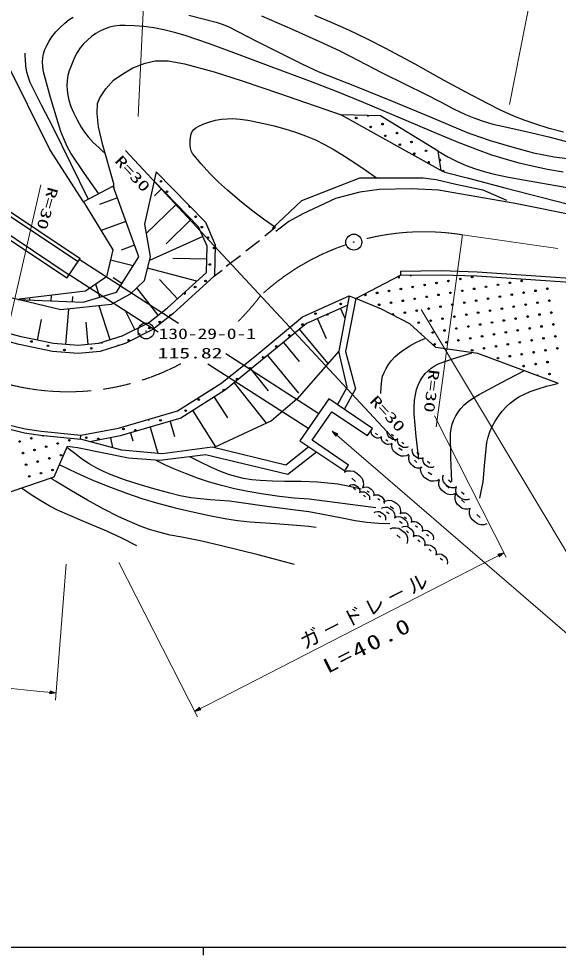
# Model space of a CAD drawing. Units: millimetres, scale not verified. Extents: x 40000 to 680000, y 20000 to 380000.
# Drawn here: x 145028 to 212220, y 204000 to 320511 of the extents above; entities that cross this region are included whole.
import ezdxf
from ezdxf.enums import TextEntityAlignment as Align

# ---------------------------------------------------------------- set-up
doc = ezdxf.new("R2010")
doc.units = ezdxf.units.MM
doc.header["$LTSCALE"] = 1000
doc.linetypes.add('CHAIN', pattern=[18.5, 12, -1.5, 3.5, -1.5])
for name, color, linetype, lineweight in [('M-BGD', 7, 'Continuous', 25), ('M-BGD-HTXT', 7, 'Continuous', 13), ('M-BMK', 2, 'CHAIN', 13), ('M-TTL-BAND', 7, 'Continuous', 25)]:
    doc.layers.add(name, color=color, linetype=linetype, lineweight=lineweight)
doc.layers.add('M-BMK-SRVR', color=7, linetype='Continuous')
doc.styles.add('ＭＳ ゴシック', font='')
doc.styles.get('ＭＳ ゴシック').set_extended_font_data('MS Gothic')

# ---------------------------------------------------------------- blocks, each defined once
blk = doc.blocks.new('BUHIN2')
at = {"color": 3, "linetype": 'Continuous', "lineweight": 25}
for radius in [995, 30]:
    blk.add_circle((0, 0), radius, dxfattribs=at)
blk = doc.blocks.new('BUHIN33')
at = {"color": 7, "linetype": 'Continuous', "lineweight": 25}
blk.add_line((-152, -58), (152, 58), dxfattribs=at)
blk.add_lwpolyline([(760, 291), (743, 97), (635, -123), (502, -287), (292, -411), (65, -498), (-189, -552), (-411, -519), (-614, -422), (-760, -291)], dxfattribs=at)
blk = doc.blocks.new('BUHIN35')
at = {"color": 7, "linetype": 'Continuous', "lineweight": 25}
blk.add_line((-166, -56), (166, 56), dxfattribs=at)
blk.add_lwpolyline([(828, 279), (801, 72), (676, -160), (526, -330), (296, -454), (47, -537), (-228, -584), (-464, -539), (-677, -426), (-828, -279)], dxfattribs=at)
blk = doc.blocks.new('BUHIN36')
at = {"color": 7, "linetype": 'Continuous', "lineweight": 25}
blk.add_line((-187, -72), (187, 72), dxfattribs=at)
blk.add_lwpolyline([(936, 358), (915, 119), (783, -152), (618, -354), (360, -506), (79, -614), (-234, -680), (-507, -639), (-756, -520), (-936, -358)], dxfattribs=at)
blk = doc.blocks.new('BUHIN38')
at = {"color": 7, "linetype": 'Continuous', "lineweight": 25}
blk.add_line((-173, -56), (173, 56), dxfattribs=at)
blk.add_lwpolyline([(863, 282), (833, 66), (701, -172), (543, -348), (303, -474), (44, -559), (-242, -604), (-487, -555), (-708, -436), (-863, -282)], dxfattribs=at)
blk = doc.blocks.new('BUHIN46')
at = {"color": 7, "linetype": 'Continuous', "lineweight": 25}
blk.add_line((138, 66), (-138, -66), dxfattribs=at)
blk.add_lwpolyline([(-688, -328), (-686, -145), (-602, 68), (-490, 231), (-303, 362), (-97, 460), (136, 529), (346, 515), (542, 440), (688, 328)], dxfattribs=at)
blk = doc.blocks.new('BUHIN47')
at = {"color": 7, "linetype": 'Continuous', "lineweight": 25}
blk.add_line((152, 55), (-152, -55), dxfattribs=at)
blk.add_lwpolyline([(-758, -273), (-737, -82), (-626, 134), (-491, 294), (-281, 412), (-54, 494), (198, 543), (417, 506), (616, 406), (758, 273)], dxfattribs=at)
blk = doc.blocks.new('BUHIN48')
at = {"color": 7, "linetype": 'Continuous', "lineweight": 25}
blk.add_line((214, 54), (-214, -54), dxfattribs=at)
blk.add_lwpolyline([(-1071, -271), (-1017, -13), (-837, 267), (-631, 467), (-329, 601), (-7, 682), (343, 714), (637, 634), (895, 472), (1071, 271)], dxfattribs=at)
blk = doc.blocks.new('BUHIN49')
at = {"color": 7, "linetype": 'Continuous', "lineweight": 25}
blk.add_line((166, 51), (-166, -51), dxfattribs=at)
blk.add_lwpolyline([(-831, -254), (-799, -49), (-668, 177), (-514, 343), (-282, 459), (-32, 536), (242, 574), (476, 523), (685, 405), (831, 254)], dxfattribs=at)
blk = doc.blocks.new('BUHIN50')
at = {"color": 7, "linetype": 'Continuous', "lineweight": 25}
blk.add_line((-142, -55), (142, 55), dxfattribs=at)
blk.add_lwpolyline([(711, 275), (696, 93), (595, -113), (471, -267), (275, -384), (62, -467), (-176, -518), (-384, -488), (-574, -398), (-711, -275)], dxfattribs=at)

msp = doc.modelspace()

# ---------------------------------------------------------------- linework, layer by layer
at = {"layer": 'M-BGD'}
for p, q in [((148894, 304228), (143366, 315363)), ((159258, 314405), (160758, 314994)), ((160758, 314994), (162023, 315262)), ((162023, 315262), (163657, 315262)), ((163657, 315262), (165692, 314914)), ((165692, 314914), (169388, 313896)), ((156848, 312852), (157866, 313575)), ((157866, 313575), (159258, 314405)), ((169388, 313896), (172836, 312771)), ((155884, 311807), (156848, 312852)), ((172836, 312771), (177523, 311218)), ((155134, 310656), (155884, 311807)), ((177523, 311218), (185176, 308567)), ((154786, 308701), (154840, 309959)), ((154840, 309959), (155134, 310656)), ((154974, 307067), (154786, 308701)), ((185176, 308567), (197656, 301631)), ((190077, 308433), (185176, 308567)), ((197254, 304041), (190077, 308433)), ((155509, 304791), (154974, 307067)), ((153109, 297718), (148894, 304228)), ((156875, 299970), (155509, 304791)), ((133921, 303162), (152690, 290691)), ((197656, 301631), (197254, 304041)), ((152413, 290275), (133644, 302746)), ((151035, 288234), (132220, 300755)), ((132497, 301171), (151312, 288650)), ((162154, 301451), (160694, 294964)), ((162154, 301451), (168270, 295182)), ((180268, 297895), (187507, 300702)), ((187507, 300702), (195385, 300702)), ((195385, 300702), (197010, 300505)), ((197656, 301631), (198111, 301417)), ((198111, 301417), (200869, 300720)), ((200869, 300720), (203226, 300104)), ((156780, 299678), (153109, 297718)), ((159985, 290872), (156780, 299678)), ((156928, 299301), (156875, 299970)), ((167428, 294612), (161892, 300287)), ((197010, 300505), (199472, 299914)), ((199472, 299914), (202821, 299225)), ((203226, 300104), (205550, 299462)), ((205550, 299462), (213343, 297480)), ((162815, 299341), (161942, 298490)), ((187505, 298917), (184476, 298148)), ((189925, 299263), (187505, 298917)), ((193927, 299362), (189925, 299263)), ((197287, 299164), (193927, 299362)), ((206847, 297534), (197287, 299164)), ((202821, 299225), (205775, 297944)), ((153109, 297718), (156749, 291744)), ((157314, 298210), (155102, 297405)), ((164660, 297450), (160902, 293784)), ((176575, 294399), (180268, 297895)), ((184476, 298148), (180418, 296258)), ((220186, 294817), (206847, 297534)), ((180418, 296258), (178669, 295279)), ((158383, 295275), (155284, 294147)), ((160694, 294964), (161409, 290913)), ((166505, 295558), (163382, 292512)), ((168270, 295182), (169501, 292402)), ((178669, 295279), (177059, 294055)), ((168496, 292200), (167428, 294612)), ((177024, 294544), (175660, 293460)), ((167962, 293406), (161294, 290453)), ((174995, 292865), (173316, 291606)), ((156749, 291744), (155940, 288414)), ((159451, 292340), (157768, 291727)), ((168430, 288961), (168496, 292200)), ((169501, 292402), (169421, 288510)), ((151035, 288234), (152690, 290691)), ((152555, 290585), (164937, 282630)), ((159285, 289776), (156442, 290481)), ((157185, 286485), (159985, 290872)), ((161409, 290913), (160654, 287895)), ((168463, 290580), (164202, 290667)), ((172651, 291011), (170867, 289682)), ((167216, 287858), (161048, 289472)), ((163575, 284550), (168430, 288961)), ((170378, 289192), (169258, 288352)), ((192569, 289097), (197641, 289170)), ((192569, 289097), (192576, 288597)), ((197641, 289170), (202108, 289022)), ((202108, 289022), (210051, 288481)), ((162393, 281531), (151312, 288650)), ((155940, 288414), (153358, 286610)), ((157885, 287582), (156770, 288294)), ((160654, 287895), (158907, 286227)), ((164789, 285653), (162580, 288085)), ((169421, 288510), (164219, 283784)), ((187021, 285726), (192576, 288597)), ((192576, 288597), (197637, 288670)), ((197637, 288670), (202083, 288523)), ((202083, 288523), (210018, 287983)), ((210018, 287983), (218792, 287393)), ((210051, 288481), (218852, 287890)), ((155116, 285863), (154625, 287495)), ((162378, 283619), (159735, 287017)), ((145101, 279971), (123851, 285476)), ((145327, 280945), (124102, 286444)), ((150289, 284281), (144214, 285750)), ((144913, 285581), (153047, 285241)), ((153358, 286610), (145081, 285614)), ((146409, 285552), (146415, 285686)), ((149064, 285427), (149095, 286097)), ((151719, 285303), (151750, 285973)), ((153047, 285241), (157185, 286485)), ((158907, 286227), (156524, 284956)), ((180357, 283436), (186159, 286025)), ((186159, 286025), (184912, 279168)), ((187021, 285726), (185719, 279093)), ((186159, 286025), (187021, 285726)), ((190219, 284395), (187021, 285726)), ((156524, 284956), (150289, 284281)), ((150898, 279979), (151275, 284388)), ((156397, 280549), (155058, 284798)), ((161180, 282688), (163575, 284550)), ((185942, 284833), (180886, 282577)), ((185116, 284464), (185655, 283256)), ((193748, 282544), (190219, 284395)), ((159507, 281845), (158387, 284069)), ((164219, 283784), (161717, 281839)), ((174411, 278497), (180357, 283436)), ((182215, 283170), (183296, 280747)), ((147353, 280527), (147880, 283078)), ((153689, 279973), (153418, 282749)), ((157834, 281002), (161180, 282688)), ((180886, 282577), (170777, 274327)), ((196953, 279613), (193748, 282544)), ((149378, 280109), (145327, 280945)), ((157980, 281062), (154960, 280096)), ((161717, 281839), (158284, 280109)), ((179997, 281852), (183468, 277674)), ((149234, 279117), (145101, 279971)), ((152418, 279849), (149378, 280109)), ((154960, 280096), (152418, 279849)), ((158284, 280109), (155163, 279112)), ((178001, 280223), (179953, 277873)), ((152424, 278844), (149234, 279117)), ((155163, 279112), (152424, 278844)), ((170191, 275140), (174411, 278497)), ((170805, 278860), (182404, 271409)), ((176005, 278594), (179864, 273947)), ((184912, 279168), (179685, 273222)), ((185940, 274671), (184912, 279168)), ((185719, 279093), (186948, 274450)), ((202191, 278870), (196953, 279613)), ((212235, 275118), (202191, 278870)), ((181161, 269474), (168585, 277553)), ((173947, 276914), (176090, 274220)), ((164820, 271735), (170191, 275140)), ((171858, 275210), (175857, 270182)), ((170777, 274327), (165236, 270815)), ((184744, 272460), (185940, 274671)), ((186948, 274450), (185542, 271916)), ((169384, 273444), (171009, 270880)), ((179685, 273222), (176520, 270489)), ((183642, 273210), (180047, 267979)), ((189070, 269514), (183642, 273210)), ((157436, 269578), (164820, 271735)), ((166698, 271742), (169538, 267262)), ((181591, 268095), (184033, 271620)), ((184033, 271620), (188458, 268648)), ((141953, 270425), (145835, 269481)), ((165236, 270815), (157670, 268604)), ((163870, 270416), (164418, 268541)), ((176520, 270489), (169350, 267175)), ((141811, 269944), (145739, 268989)), ((145835, 269481), (147811, 269188)), ((147811, 269188), (152772, 268688)), ((152772, 268688), (157436, 269578)), ((161408, 269697), (162367, 266416)), ((188458, 268648), (189070, 269514)), ((145739, 268989), (147749, 268691)), ((147749, 268691), (152722, 268190)), ((152722, 268190), (152772, 268688)), ((157867, 266844), (152722, 268190)), ((157670, 268604), (153894, 267884)), ((156457, 268373), (156690, 267152)), ((158947, 268977), (159238, 267981)), ((180047, 267979), (185623, 264269)), ((186107, 264961), (181591, 268095)), ((149441, 263536), (151089, 267324)), ((151089, 267324), (152336, 267180)), ((152336, 267180), (158713, 265885)), ((162902, 266365), (157867, 266844)), ((169136, 267228), (162902, 266365)), ((178295, 264974), (169136, 267228)), ((181148, 267247), (178295, 264974)), ((192359, 267120), (192776, 266845)), ((158713, 265885), (162597, 265598)), ((162597, 265598), (168303, 266317)), ((168303, 266317), (178534, 263871)), ((178534, 263871), (182105, 266610)), ((185623, 264269), (186107, 264961)), ((194308, 265598), (194609, 265291)), ((132562, 257782), (149441, 263536)), ((186948, 262949), (186493, 263340)), ((196024, 264120), (196472, 263806)), ((198218, 262467), (198622, 262127)), ((200188, 260679), (200547, 260314)), ((190133, 258507), (189852, 258700)), ((191714, 259519), (191297, 259814)), ((202076, 258835), (202493, 258451)), ((192529, 255951), (192113, 256316))]:
    msp.add_line(p, q, dxfattribs=at)
for points in [[(155005, 298730), (153231, 301236), (151505, 303781), (151065, 304608), (150674, 305472), (150280, 306497), (149944, 307541), (149005, 310711), (148124, 313902), (148027, 314526), (147990, 315152), (148021, 315638), (148114, 316128), (148281, 316666), (148510, 317196), (148807, 317738), (149157, 318250), (149661, 318866), (150219, 319451), (150756, 319951), (151327, 320401), (151811, 320691)], [(166220, 320964), (169621, 320097), (170375, 319842), (171117, 319526), (174737, 317662), (178379, 315855), (180371, 314857), (182395, 313910), (187035, 312078), (191678, 310233), (196274, 308299), (200878, 306375), (202286, 305843), (203727, 305364), (206424, 304578), (209142, 303848), (210427, 303561), (211727, 303333), (214373, 303006)], [(175282, 320874), (179086, 319225), (182876, 317515), (185090, 316469), (187277, 315368), (190289, 313797), (193329, 312279), (195535, 311215), (197725, 310092), (199189, 309312), (200686, 308583), (201709, 308162), (202756, 307798), (204080, 307411), (205419, 307083), (208241, 306480), (211062, 305816), (214318, 304951)], [(212853, 306390), (211065, 306874), (209296, 307415), (207987, 307879), (206691, 308401), (205035, 309149), (203402, 309951), (200702, 311366), (198023, 312838), (194410, 314854), (190760, 316821), (188469, 317980), (186140, 319090), (184047, 320018), (181922, 320895)], [(212827, 301430), (210887, 301763), (208947, 302158), (207353, 302541), (205765, 302984), (203964, 303556), (202173, 304189), (199656, 305163), (197163, 306193), (192582, 308153), (187981, 310096), (184583, 311473), (181154, 312798), (176482, 314540), (171802, 316282), (168787, 317375), (165753, 318411), (164433, 318804), (163087, 319141), (161866, 319364), (160619, 319529), (159466, 319638), (158301, 319688), (157602, 319665), (156909, 319581), (156337, 319449), (155780, 319259), (155195, 318993), (154627, 318668), (154082, 318287), (153577, 317860), (153114, 317391), (152697, 316882), (152315, 316296), (151987, 315680), (151627, 314864), (151323, 314023), (151156, 313429), (151046, 312813), (151014, 312224), (151043, 311622), (151132, 310995), (151282, 310373), (151538, 309606), (151855, 308848), (152310, 307918), (152816, 307019), (153229, 306396), (153697, 305799), (154320, 305120), (154993, 304478), (155394, 304119), (155800, 303764)], [(153699, 298033), (151534, 302515), (149338, 306999), (147873, 309768), (146462, 312563), (146230, 313201), (146056, 313855), (145932, 314632), (145868, 315421), (145848, 315833), (145832, 316246)], [(177024, 294544), (175507, 295585), (174018, 296679), (172515, 297903), (171042, 299180), (169925, 300193), (168844, 301255), (167744, 302477), (166682, 303750), (166523, 304068), (166419, 304414), (166361, 304838), (166362, 305289), (166412, 305745), (166523, 306195), (166645, 306467), (166821, 306711), (167083, 306935), (167395, 307121), (168101, 307440), (168818, 307699), (169531, 307882), (170262, 308006), (170977, 308074), (171695, 308082), (172620, 308011), (173541, 307881), (175196, 307560), (176844, 307180), (178183, 306820), (179516, 306399), (180755, 305940), (181969, 305426), (183100, 304873), (184203, 304267), (185613, 303411), (186996, 302501), (188285, 301611), (189575, 300702)], [(197254, 304041), (198478, 303349), (199730, 302710), (200756, 302265), (201804, 301877), (203005, 301502), (204224, 301185), (206041, 300793), (207881, 300459), (212619, 299656), (217360, 298791), (219701, 298368), (222060, 298003), (224737, 297687), (227434, 297429), (228500, 297336), (229575, 297243)], [(190121, 273881), (190149, 274709), (190236, 275523), (190349, 276025), (190521, 276513), (190768, 277017), (191076, 277506), (191471, 278012), (191918, 278485), (192444, 278951), (193012, 279373), (193732, 279819), (194492, 280219), (195034, 280479), (195590, 280735)], [(194840, 265716), (194533, 268536), (194285, 271359), (194277, 272200), (194329, 273051), (194426, 273716), (194584, 274371), (194777, 274923), (195026, 275452), (195307, 275918), (195644, 276356), (196000, 276721), (196398, 277042), (196888, 277353), (197406, 277611), (198483, 278011), (199592, 278359), (200527, 278647), (201470, 278937)], [(198960, 262944), (198854, 265917), (198807, 268897), (198882, 269479), (199019, 270064), (199205, 270596), (199450, 271114), (199740, 271583), (200079, 272017), (200518, 272471), (200999, 272882), (201666, 273357), (202367, 273781), (205152, 275263), (207949, 276727)], [(202444, 260884), (202676, 261892), (202850, 262912), (203055, 265363), (203321, 267802), (203482, 268460), (203701, 269100), (204001, 269778), (204356, 270433), (204772, 271079), (205237, 271689), (205709, 272212), (206228, 272698), (206747, 273103), (207310, 273464), (207992, 273821), (208711, 274129), (209735, 274485), (210772, 274782), (211439, 274953), (212107, 275117)], [(191233, 257658), (189812, 257724), (188390, 257850), (186945, 258055), (185510, 258319), (183339, 258765), (181145, 259154), (176203, 259804), (171258, 260494), (168857, 260677), (166455, 260921), (165152, 261168), (163858, 261475), (161869, 262011), (159898, 262605), (158222, 263154), (156555, 263764), (155590, 264176), (154654, 264642), (153804, 265139), (152975, 265695), (152001, 266416), (151036, 267171)], [(193608, 266294), (193351, 266143), (192981, 266081), (192657, 266100), (192316, 266251), (192003, 266458), (191710, 266727), (191553, 267033), (191493, 267372), (191526, 267671)], [(187672, 261982), (186224, 262317), (184765, 262593), (183508, 262752), (182233, 262852), (180185, 262928), (178135, 262944), (176616, 262964), (175088, 263044), (174055, 263157), (173029, 263330), (172085, 263550), (171157, 263828), (170087, 264220), (169028, 264671), (167667, 265326), (166328, 266018)], [(195211, 264676), (194967, 264595), (194644, 264610), (194375, 264685), (194114, 264874), (193888, 265104), (193690, 265384), (193613, 265670), (193623, 265967), (193706, 266213)], [(150139, 264993), (152226, 264011), (154348, 263079), (156456, 262239), (158593, 261452), (160379, 260844), (162194, 260290), (164520, 259670), (166872, 259106), (168786, 258693), (170713, 258338), (172285, 258104), (173864, 257929), (177012, 257735), (180156, 257481), (181110, 257380), (182073, 257274)], [(189510, 259644), (185357, 260219), (181200, 260733), (179347, 260869), (177499, 261066), (175529, 261349), (173557, 261692), (171901, 262039), (170260, 262444), (168771, 262872), (167291, 263360), (165804, 263915), (164340, 264526), (163230, 265025), (162125, 265537)], [(197369, 263178), (197083, 263020), (196675, 262962), (196321, 262993), (195951, 263169), (195615, 263404), (195301, 263707), (195137, 264047), (195081, 264420), (195127, 264748)], [(179382, 252614), (174827, 253809), (170261, 254944), (167816, 255499), (165347, 255997), (163909, 256281), (162484, 256624), (161320, 256979), (160165, 257394), (158825, 257947), (157509, 258555), (155538, 259552), (153589, 260606), (151587, 261767), (149615, 262980), (149336, 263154), (149057, 263329)], [(185583, 264121), (185913, 264263), (186363, 264281), (186746, 264209), (187130, 263978), (187471, 263685), (187781, 263320), (187922, 262932), (187943, 262519), (187858, 262168)], [(199429, 261448), (199141, 261320), (198745, 261300), (198407, 261360), (198067, 261560), (197764, 261815), (197489, 262133), (197362, 262472), (197340, 262836), (197411, 263146)], [(159722, 254924), (157882, 255876), (156008, 256777), (152929, 258040), (149870, 259361), (148806, 259913), (147773, 260517), (146564, 261294), (145371, 262100)], [(201264, 259584), (200974, 259487), (200590, 259504), (200269, 259593), (199959, 259817), (199690, 260091), (199453, 260423), (199361, 260763), (199373, 261116), (199471, 261410)], [(190464, 260403), (190732, 260550), (191112, 260601), (191442, 260571), (191786, 260405), (192098, 260184), (192389, 259900), (192540, 259583), (192590, 259235), (192546, 258930)], [(189288, 259084), (189465, 259185), (189719, 259224), (189940, 259207), (190172, 259101), (190383, 258957), (190581, 258770), (190685, 258560), (190723, 258327), (190697, 258123)], [(203325, 257682), (203010, 257559), (202584, 257557), (202224, 257638), (201869, 257870), (201557, 258158), (201277, 258513), (201157, 258884), (201151, 259275), (201243, 259604)], [(191280, 257047), (191586, 257175), (192002, 257187), (192355, 257117), (192708, 256900), (193020, 256626), (193302, 256286), (193429, 255927), (193444, 255545), (193362, 255221)]]:
    msp.add_lwpolyline(points, dxfattribs=at)
for centre in [(187057, 308158), (188867, 307051), (190325, 307402), (190676, 305943), (192134, 306294), (193944, 305187), (192486, 304836), (195753, 304080), (194295, 303729), (162736, 300282), (163497, 298989), (167072, 295871), (167833, 294578), (168593, 293286), (169354, 291993), (168822, 289939), (168290, 287886), (198536, 287891), (200015, 288139), (201495, 288387), (207660, 287899), (166997, 287125), (191139, 286652), (192619, 286900), (194098, 287148), (195577, 287396), (197057, 287644), (200263, 286660), (201743, 286908), (203222, 287155), (204701, 287403), (206181, 287651), (209387, 286667), (210867, 286915), (188180, 286157), (189660, 286404), (192866, 285421), (194346, 285668), (195825, 285916), (197305, 286164), (198784, 286412), (201990, 285428), (203470, 285676), (204949, 285924), (206429, 286172), (207908, 286419), (211115, 285436), (185119, 285038), (189908, 284925), (191387, 285173), (194594, 284189), (196073, 284437), (197552, 284685), (199032, 284933), (200511, 285180), (203718, 284197), (205197, 284444), (206676, 284692), (208156, 284940), (209635, 285188), (181994, 283821), (193114, 283941), (197800, 283205), (199280, 283453), (200759, 283701), (202238, 283949), (206924, 283213), (208404, 283461), (209883, 283708), (211362, 283956), (161294, 282029), (162587, 282789), (180362, 282465), (194841, 282710), (196321, 282958), (199527, 281974), (201007, 282222), (202486, 282469), (203966, 282717), (205445, 282965), (208651, 281981), (210131, 282229), (211610, 282477), (160002, 281268), (178730, 281110), (196569, 281478), (198048, 281726), (201255, 280742), (202734, 280990), (204213, 281238), (205693, 281486), (207172, 281733), (210379, 280750), (211858, 280998), (146616, 280353), (148670, 279821), (158709, 280507), (177099, 279754), (196816, 279999), (198296, 280247), (199775, 280494), (204461, 279758), (205941, 280006), (207420, 280254), (208899, 280502), (150723, 279289), (154070, 279517), (175467, 278399), (201502, 279263), (202982, 279511), (206188, 278527), (207668, 278775), (209147, 279023), (210627, 279270), (212106, 279518), (204709, 278279), (207916, 277295), (209395, 277543), (210874, 277791), (173835, 277043), (211122, 276312), (172203, 275688), (170571, 274332), (167446, 273115), (165814, 271760), (162689, 270542), (158070, 269463), (159563, 269325), (145154, 267917), (146600, 268315), (151337, 268063), (153451, 268384), (154944, 268246), (146998, 266869), (148444, 267267), (149891, 267665), (145552, 266471), (148842, 265820), (150289, 266218), (145950, 265025), (147396, 265422), (146348, 263578), (147794, 263976), (149240, 264374)]:
    msp.add_circle(centre, 99.5, dxfattribs=at)
for centre, start, end in [((188516, 308509), 198.04202, 338.82788), ((197563, 302973), 85.59915, 310.56855), ((196104, 302622), 273.53818, 208.59495), ((197914, 301514), 336.67409, 145.45904), ((166311, 297164), 124.07253, 324.5045), ((192371, 288379), 125.20231, 109.45714), ((193850, 288627), 187.81882, 353.84998), ((165705, 286364), 158.43612, 106.06719), ((163880, 283550), 24.36468, 231.3818), ((183488, 283682), 340.48525, 252.7851), ((191635, 283693), 311.09746, 173.54121), ((195089, 281230), 357.88735, 97.21671), ((155363, 280278), 228.37363, 347.08211), ((157416, 279746), 72.54826, 142.90697), ((209643, 276064), 351.86012, 147.17489), ((169078, 274471), 230.3624, 14.37999), ((161195, 270681), 198.83819, 13.74066), ((164182, 270404), 98.94786, 113.62826), ((148046, 268713), 205.38844, 323.10551)]:
    msp.add_arc(centre, 99.5, start, end, dxfattribs=at)
at = {"layer": 'M-BGD-HTXT'}
for p, q in [((159924, 308330), (161285, 337147)), ((206158, 309823), (210948, 334121)), ((158313, 304117), (191980, 267960)), ((147790, 299867), (142197, 275473)), ((197014, 269746), (200305, 293624)), ((195133, 284335), (216882, 248074)), ((196806, 271102), (205720, 253513)), ((184072, 269218), (215065, 242467)), ((166959, 234341), (205441, 254062)), ((167311, 233651), (157500, 252855)), ((150946, 252654), (149593, 235741))]:
    msp.add_line(p, q, dxfattribs=at)
for points in [[(184072, 269218), (184517, 268586), (184763, 268870)], [(184189, 269118), (184690, 268858), (184519, 268659)], [(184245, 269069), (184651, 268855), (184516, 268699)], [(184304, 269019), (184611, 268852), (184513, 268739)], [(184360, 268970), (184571, 268849), (184510, 268778)], [(205441, 254062), (204688, 253887), (204859, 253553)], [(205305, 253992), (204875, 253625), (204756, 253858)], [(205238, 253958), (204888, 253662), (204794, 253846)], [(205169, 253923), (204900, 253700), (204831, 253834)], [(205103, 253889), (204912, 253738), (204869, 253822)], [(149666, 236649), (148939, 236911), (148901, 236538)], [(149513, 236664), (148953, 236589), (148980, 236850)], [(149438, 236672), (148984, 236614), (149005, 236820)], [(149362, 236680), (149015, 236640), (149030, 236789)], [(149287, 236687), (149046, 236665), (149055, 236758)], [(166959, 234341), (167712, 234516), (167541, 234850)], [(167095, 234411), (167524, 234779), (167644, 234545)], [(167162, 234446), (167512, 234741), (167606, 234557)], [(167231, 234481), (167500, 234703), (167568, 234570)], [(167297, 234515), (167488, 234665), (167531, 234582)]]:
    msp.add_lwpolyline(points, close=True, dxfattribs=at)
for points in [[(184130, 269168), (184730, 268861), (184522, 268620), (184132, 269167)], [(184519, 268832), (184419, 268919), (184532, 268846), (184507, 268818), (184419, 268919)], [(205373, 254027), (204863, 253587), (204718, 253870), (205371, 254026)], [(204916, 253793), (205034, 253853), (204924, 253776), (204907, 253809), (205034, 253853)], [(95092, 249105), (98905, 247740), (102745, 246428), (105423, 245584), (108128, 244794), (112943, 243489), (117781, 242234), (121717, 241250), (125669, 240325), (128376, 239742), (131103, 239216), (136020, 238397), (140956, 237613), (143321, 237285), (145694, 237017), (147674, 236826), (149666, 236649)], [(149589, 236657), (148922, 236564), (148955, 236881), (149588, 236657)], [(149078, 236708), (149211, 236695), (149076, 236690), (149080, 236727), (149211, 236695)], [(167027, 234376), (167537, 234817), (167682, 234533), (167029, 234377)], [(167484, 234611), (167366, 234550), (167476, 234627), (167493, 234594), (167366, 234550)]]:
    msp.add_lwpolyline(points, dxfattribs=at)
at = {"layer": 'M-BMK'}
msp.add_line((200305, 293624), (237623, 288268), dxfattribs=at)
for centre, start, end in [((195489, 264013), 80.76123, 105.01001), ((195489, 264013), 108.82993, 132.72507), ((151170, 304099), 314.8878, 323.017), ((151170, 304099), 252.59604, 297.90976)]:
    msp.add_arc(centre, 30000, start, end, dxfattribs=at)
at = {"layer": 'M-TTL-BAND'}
for p, q in [((40000, 205000), (579000, 205000)), ((168000, 205000), (168000, 204000))]:
    msp.add_line(p, q, dxfattribs=at)

# ---------------------------------------------------------------- block references
at = {"layer": 'M-BGD', "rotation": 122.84066}
for name, p in [('BUHIN46', (189565, 268883)), ('BUHIN47', (191591, 268729)), ('BUHIN46', (190862, 268082)), ('BUHIN47', (192872, 267752)), ('BUHIN49', (194745, 266460)), ('BUHIN49', (196074, 265339)), ('BUHIN48', (198723, 263014)), ('BUHIN50', (186847, 262009)), ('BUHIN33', (188551, 261658)), ('BUHIN48', (200340, 261508)), ('BUHIN50', (188080, 261112)), ('BUHIN33', (189864, 260697)), ('BUHIN36', (191009, 259016)), ('BUHIN36', (192626, 257830)), ('BUHIN35', (193202, 258406)), ('BUHIN38', (193443, 256684)), ('BUHIN35', (194569, 257317)), ('BUHIN38', (194853, 255539)), ('BUHIN35', (195936, 256228)), ('BUHIN38', (196262, 254394)), ('BUHIN38', (197671, 253248))]:
    msp.add_blockref(name, p, dxfattribs=at)
at = {"layer": 'M-BMK-SRVR', "rotation": 122.84066}
for p in [(186758, 292715), (160898, 281669)]:
    msp.add_blockref('BUHIN2', p, dxfattribs=at)

# ---------------------------------------------------------------- texts
at = {"layer": 'M-BGD-HTXT', "style": 'ＭＳ ゴシック', "width": 1.5}
for rotation, p in [(313.1, (156602, 302480)), (254.4, (148316, 299783)), (263, (195740, 276986)), (313.1, (188354, 272618))]:
    msp.add_text('R=30', height=1320, rotation=rotation, dxfattribs=at).set_placement(p, align=Align.BOTTOM_LEFT)
at = {"layer": 'M-BGD-HTXT', "style": 'ＭＳ ゴシック'}
for s, width, p in [('130-29-0-1', 1.35, (162450, 280267)), ('115.82', 1.5, (162328, 277854))]:
    msp.add_text(s, height=1320, dxfattribs=dict(at, width=width)).set_placement(p, align=Align.BOTTOM_LEFT)
at = {"layer": 'M-BGD-HTXT', "char_height": 1833, "attachment_point": 7, "rotation": 27.1, "style": 'ＭＳ ゴシック'}
for s, insert in [('\\T1.2;ガ－ドレ－ル', (180688, 241939)), ('\\T1.2;\\W1.35;L=40.0', (183524, 238975))]:
    msp.add_mtext(s, dxfattribs=dict(at, insert=insert))

doc.saveas('drawing.dxf')
